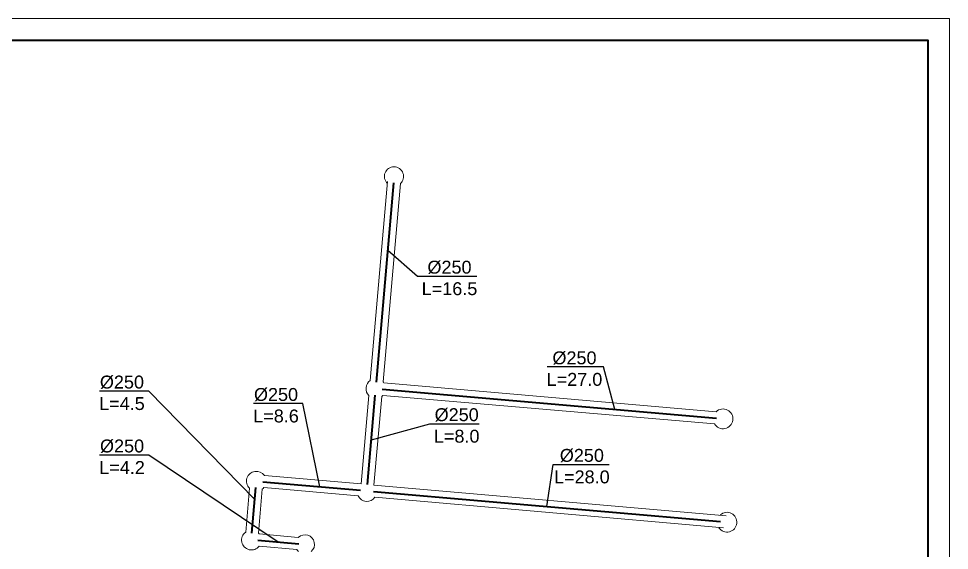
# Model space of a CAD drawing. Header units: millimetres. Extents: x 946 to 259010, y 548 to 42559.
# Drawn here: x 95441 to 109865, y 31920 to 40159 of the extents above; entities that cross this region are included whole.
import ezdxf
from ezdxf import colors
from ezdxf.entities.mleader import LeaderData, LeaderLine
from ezdxf.math import Vec2, Vec3

# ---------------------------------------------------------------- set-up
doc = ezdxf.new("R2010")
doc.units = ezdxf.units.MM
doc.linetypes.add('2-Columns and grid$0$084_(М5) Неукрепленный откос', pattern=[0])
for name, color, linetype, lineweight in [('00-рамка', 7, 'Continuous', 40), ('19-канальяК2', 54, 'Continuous', 40), ('Размеры КР', 23, 'Continuous', 13)]:
    doc.layers.add(name, color=color, linetype=linetype, lineweight=lineweight)
doc.styles.add('2_0-Ариел', font='arial.ttf', dxfattribs={"height": 2})
doc.styles.get("Standard").update_dxf_attribs({"font": 'arial.ttf'})
doc.linetypes.add('Каналья-К2', pattern='A,20,-4,["К2",Standard,S=2,R=0,X=-2,Y=-1],-2.3', length=26.3)

# ---------------------------------------------------------------- blocks, each defined once
blk = doc.blocks.new('_None')

msp = doc.modelspace()

# ---------------------------------------------------------------- linework, layer by layer
at = {"layer": '00-рамка', "lineweight": 15}
msp.add_lwpolyline([(81865.3, 40159), (109865.3, 40159), (109865.3, 559), (81865.3, 559)], close=True, dxfattribs=at)
at = {"layer": '00-рамка', "lineweight": 40}
msp.add_lwpolyline([(83198.6, 39825.7), (109532, 39825.7), (109532, 892.3), (83198.6, 892.3)], close=True, dxfattribs=at)
at = {"layer": '19-канальяК2', "linetype": 'Каналья-К2', "ltscale": 1.5}
for p, q in [((100986.5, 34526.4), (101255.9, 37614.7)), ((101077.5, 34418.1), (106257.8, 33966.3)), ((100848.4, 32942.4), (100969.2, 34327.2)), ((99055.8, 32185.3), (99117.5, 32892.7)), ((99225.8, 32983.6), (100740.1, 32851.5)), ((100939.3, 32834.1), (106318.9, 32364.9)), ((99146.8, 32077), (99784.3, 32021.4))]:
    msp.add_line(p, q, dxfattribs=at)
at = {"layer": 'Размеры КР', "color": 0, "linetype": '2-Columns and grid$0$084_(М5) Неукрепленный откос', "lineweight": 13, "ltscale": 100}
for p, q in [((100891.4, 34553.4), (101160, 37632.9)), ((101357.3, 37602.7), (101088.2, 34533.1)), ((101102.2, 34516.3), (106250.3, 34067.2)), ((100751.5, 32949.1), (100870.8, 34317.1)), ((101068.1, 34302.9), (100947.9, 32932)), ((106225.3, 33880), (101085.1, 34317.3)), ((99251.9, 33079.9), (100751.5, 32949.1)), ((100704.3, 32764.8), (99242.3, 32892.3)), ((100947.9, 32932), (106408.3, 32455.7)), ((98959.9, 32203), (99019.2, 32882.6)), ((99217.9, 32869.5), (99158.5, 32187.6)), ((106366.3, 32271), (100962.4, 32742.3)), ((99168.8, 32173.7), (99775.9, 32120.7)), ((99751.1, 31934.5), (99169.3, 31985.2))]:
    msp.add_line(p, q, dxfattribs=at)
for points in [[(101157.6, 37604.7, -2.5945787), (101357.3, 37602.7)], [(100870.8, 34317.1, -0.4736059), (100891.4, 34553.4)], [(101088.2, 34533.1, -0.0356425), (101102.2, 34516.3)], [(101085.1, 34317.3, -0.0363813), (101068.1, 34302.9, -0.0363813)], [(106250.3, 34067.2, -2.9018586), (106225.3, 33880)], [(99019.2, 32882.6, -1.0991879), (99251.9, 33079.9, -1.0991879)], [(99242.3, 32892.3, -0.0546322), (99217.9, 32869.5)], [(100751.5, 32949.1, -0.0000985), (100751.5, 32949.1)], [(100962.4, 32742.3, -0.5763653), (100704.3, 32764.8)], [(106314.3, 32468.6, -2.6933544), (106292, 32269.9)], [(99169.3, 31985.2, -1.1532311), (98959.9, 32203)], [(99158.3, 32185.7, -0.0261842), (99168.8, 32173.7, -0.0261842)], [(99775.9, 32120.7, -1.014606), (99976.7, 31901.1)], [(99776.9, 31903.1, -0.0686644), (99751.1, 31934.5, -0.0686644)]]:
    msp.add_lwpolyline(points, format="xyb", dxfattribs=at)

# ---------------------------------------------------------------- leaders
at = {"layer": '19-канальяК2', "lineweight": 30}
ml = msp.add_multileader_mtext('Standard', dxfattribs=at)
ml.set_content('%%C250\\PL=16.5', color=256, style='2_0-Ариел')
ml.set_leader_properties()
ml.set_arrow_properties(name='NONE')
ml.build(insert=Vec2(0, 0))
ml.multileader.update_dxf_attribs({"text_left_attachment_type": 6, "text_right_attachment_type": 6, "dogleg_length": 0.36, "arrow_head_size": 18})
ctx = ml.context
ctx.base_point, ctx.char_height, ctx.arrow_head_size, ctx.landing_gap_size, ctx.plane_origin = Vec3(101694.2, 36167.9), 200, 18, 9, Vec3(102039.4, 38500.9)
ctx.left_attachment, ctx.right_attachment, ctx.text_align_type = 6, 6, 1
notes = []
notes.append((ctx, [(1, (1, 1, 0), (101622.2, 36167.9), (1, 0), 72, [(0, [(101165.1, 36573.4)], 0, [])])]))
ctx.mtext.insert, ctx.mtext.alignment, ctx.mtext.flow_direction = Vec3(102118.6, 36407.9), 2, 5
ml = msp.add_multileader_mtext('Standard', dxfattribs=at)
ml.set_content('%%C250\\PL=27.0', color=256, style='2_0-Ариел')
ml.set_leader_properties()
ml.set_arrow_properties(name='NONE')
ml.build(insert=Vec2(0, 0))
ml.multileader.update_dxf_attribs({"text_left_attachment_type": 6, "text_right_attachment_type": 6, "dogleg_length": 0.36, "arrow_head_size": 18})
ctx = ml.context
ctx.base_point, ctx.char_height, ctx.arrow_head_size, ctx.landing_gap_size, ctx.plane_origin = Vec3(103632.2, 34762.7), 200, 18, 9, Vec3(103144.1, 35251.5)
ctx.left_attachment, ctx.right_attachment, ctx.text_align_type = 6, 6, 1
notes.append((ctx, [(0, (1, 1, 0), (104502.7, 34762.7), (-1, 0), 24, [(0, [(104680.8, 34103.8)], 0, [])])]))
ctx.mtext.insert, ctx.mtext.alignment, ctx.mtext.flow_direction = Vec3(104055.4, 35002.7), 2, 5
ml = msp.add_multileader_mtext('Standard', dxfattribs=at)
ml.set_content('%%C250\\PL=4.5', color=256, style='2_0-Ариел')
ml.set_leader_properties()
ml.set_arrow_properties(name='NONE')
ml.build(insert=Vec2(0, 0))
ml.multileader.update_dxf_attribs({"text_left_attachment_type": 6, "text_right_attachment_type": 6, "dogleg_length": 0.36, "arrow_head_size": 18})
ctx = ml.context
ctx.base_point, ctx.char_height, ctx.arrow_head_size, ctx.landing_gap_size, ctx.plane_origin = Vec3(96695.8, 34387.9), 200, 18, 9, Vec3(96837.4, 35951.4)
ctx.left_attachment, ctx.right_attachment, ctx.text_align_type = 6, 6, 1
notes.append((ctx, [(0, (1, 1, 0), (97461.2, 34387.9), (-1, 0), 72, [(0, [(99101.3, 32706.7)], 0, [])])]))
ctx.mtext.insert, ctx.mtext.alignment, ctx.mtext.flow_direction = Vec3(97042.5, 34627.9), 2, 5
ml = msp.add_multileader_mtext('Standard', dxfattribs=at)
ml.set_content('%%C250\\PL=8.6', color=256, style='2_0-Ариел')
ml.set_leader_properties()
ml.set_arrow_properties(name='NONE')
ml.build(insert=Vec2(0, 0))
ml.multileader.update_dxf_attribs({"text_left_attachment_type": 6, "text_right_attachment_type": 6, "dogleg_length": 0.36, "arrow_head_size": 18})
ctx = ml.context
ctx.base_point, ctx.char_height, ctx.arrow_head_size, ctx.landing_gap_size, ctx.plane_origin = Vec3(99084.4, 34195.5), 200, 18, 9, Vec3(99224.3, 35759)
ctx.left_attachment, ctx.right_attachment, ctx.text_align_type = 6, 6, 1
notes.append((ctx, [(0, (1, 1, 0), (99848, 34195.5), (-1, 0), 72, [(0, [(100111.5, 32906.3)], 0, [])])]))
ctx.mtext.insert, ctx.mtext.alignment, ctx.mtext.flow_direction = Vec3(99430.2, 34435.5), 2, 5
ml = msp.add_multileader_mtext('Standard', dxfattribs=at)
ml.set_content('%%C250\\PL=8.0', color=256, style='2_0-Ариел')
ml.set_leader_properties()
ml.set_arrow_properties(name='NONE')
ml.build(insert=Vec2(0, 0))
ml.multileader.update_dxf_attribs({"text_left_attachment_type": 6, "text_right_attachment_type": 6, "dogleg_length": 0.36, "arrow_head_size": 18})
ctx = ml.context
ctx.base_point, ctx.char_height, ctx.arrow_head_size, ctx.landing_gap_size, ctx.plane_origin = Vec3(101884.3, 33882.2), 200, 18, 9, Vec3(102229.5, 35077.4)
ctx.left_attachment, ctx.right_attachment, ctx.text_align_type = 6, 6, 1
notes.append((ctx, [(1, (1, 1, 0), (101812.3, 33882.2), (1, 0), 72, [(0, [(100908.8, 33634.8)], 0, [])])]))
ctx.mtext.insert, ctx.mtext.alignment, ctx.mtext.flow_direction = Vec3(102229.9, 34122.2), 2, 5
ml = msp.add_multileader_mtext('Standard', dxfattribs=at)
ml.set_content('%%C250\\PL=4.2', color=256, style='2_0-Ариел')
ml.set_leader_properties()
ml.set_arrow_properties(name='NONE')
ml.build(insert=Vec2(0, 0))
ml.multileader.update_dxf_attribs({"text_left_attachment_type": 6, "text_right_attachment_type": 6, "dogleg_length": 0.36, "arrow_head_size": 18})
ctx = ml.context
ctx.base_point, ctx.char_height, ctx.arrow_head_size, ctx.landing_gap_size, ctx.plane_origin = Vec3(96699.4, 33397.4), 200, 18, 9, Vec3(96837.4, 34960.9)
ctx.left_attachment, ctx.right_attachment, ctx.text_align_type = 6, 6, 1
notes.append((ctx, [(0, (1, 1, 0), (97461.2, 33397.4), (-1, 0), 72, [(0, [(99465.6, 32049.2)], 0, [])])]))
ctx.mtext.insert, ctx.mtext.alignment, ctx.mtext.flow_direction = Vec3(97044.3, 33637.4), 2, 5
ml = msp.add_multileader_mtext('Standard', dxfattribs=at)
ml.set_content('%%C250\\PL=28.0', color=256, style='2_0-Ариел')
ml.set_leader_properties()
ml.set_arrow_properties(name='NONE')
ml.build(insert=Vec2(0, 0))
ml.multileader.update_dxf_attribs({"text_left_attachment_type": 6, "text_right_attachment_type": 6, "dogleg_length": 0.36, "arrow_head_size": 18})
ctx = ml.context
ctx.base_point, ctx.char_height, ctx.arrow_head_size, ctx.landing_gap_size, ctx.plane_origin = Vec3(103746.7, 33251.8), 200, 18, 9, Vec3(102852.3, 34815.3)
ctx.left_attachment, ctx.right_attachment, ctx.text_align_type = 6, 6, 1
notes.append((ctx, [(1, (1, 1, 0), (103722.7, 33251.8), (1, 0), 24, [(0, [(103629.1, 32599.5)], 0, [])])]))
ctx.mtext.insert, ctx.mtext.alignment, ctx.mtext.flow_direction = Vec3(104169.9, 33491.8), 2, 5
for ctx, leaders in notes:
    for number, flags, end, landing, length, lines in leaders:
        leader = LeaderData()
        leader.index, (leader.has_last_leader_line, leader.has_dogleg_vector, leader.attachment_direction) = number, flags
        leader.last_leader_point, leader.dogleg_vector, leader.dogleg_length = Vec3(end), Vec3(landing), length
        for number, points, colour, breaks in lines:
            line = LeaderLine()
            line.index, line.vertices, line.color, line.breaks = number, Vec3.list(points), colors.encode_raw_color(colour), breaks
            leader.lines.append(line)
        ctx.leaders.append(leader)

doc.saveas('drawing.dxf')
